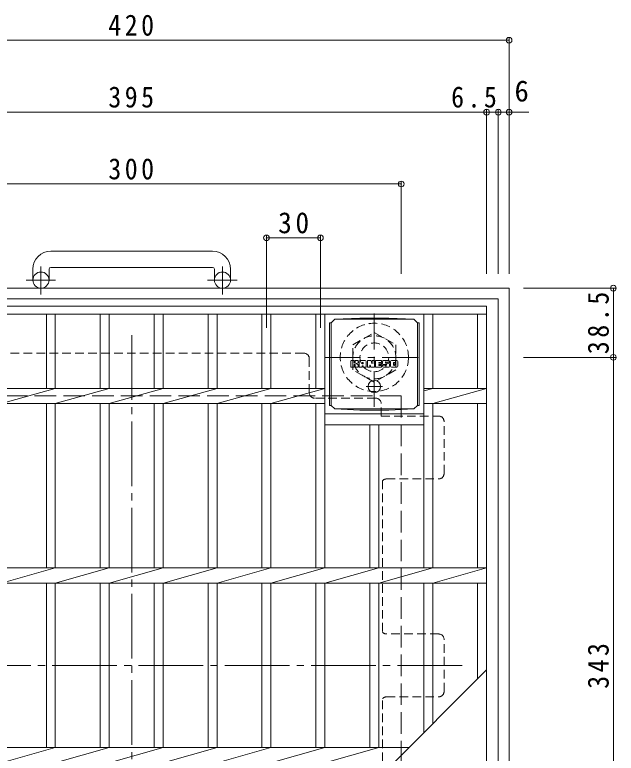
# Model space of a CAD drawing. Units: millimetres at full size, sheet at 1:4. Extents: x -1070 to 1083, y -788 to 718.
# Drawn here: x -575.1 to -240.4, y 306.6 to 717.7 of the extents above; entities that cross this region are included whole.
import ezdxf
from ezdxf.enums import TextEntityAlignment as Align

# ---------------------------------------------------------------- set-up
doc = ezdxf.new("R2010")
doc.units = ezdxf.units.MM
doc.header["$LTSCALE"] = 4
doc.header["$PDMODE"] = 32
doc.header["$PDSIZE"] = 3.2
for name, pattern in [('CHAIN1', [8, 5, -1, 1, -1]), ('CHAIN2', [12, 9, -1, 1, -1]), ('DASHED1', [1.8, 1.2, -0.6]), ('DASHED3', [4, 3, -1])]:
    doc.linetypes.add(name, pattern=pattern)
for name, color, linetype, lineweight in [('4-1', 3, 'Continuous', 9), ('4-2', 3, 'Continuous', 9), ('4-4', 7, 'Continuous', 9), ('4-7', 2, 'Continuous', 9), ('4-9', 2, 'Continuous', 9), ('4-F', 7, 'Continuous', 9)]:
    doc.layers.add(name, color=color, linetype=linetype, lineweight=lineweight)
doc.styles.add('ＭＳ ゴシック', font='')
doc.styles.get('ＭＳ ゴシック').set_extended_font_data('MS Gothic')

msp = doc.modelspace()

# ---------------------------------------------------------------- linework, layer by layer
at = {"layer": '4-1', "color": 2}
for p, q in [((-465, 586.097), (-555, 586.097)), ((-565, 576.098), (-565, 569.997)), ((-556, 576.098), (-556, 569.997)), ((-555, 577.097), (-465, 577.097)), ((-464, 576.098), (-464, 569.997)), ((-455, 576.098), (-455, 569.997)), ((-720, 565.498), (-300, 565.498)), ((-300, 565.498), (-300, 145.498)), ((-714, 559.498), (-306, 559.498)), ((-306, 559.498), (-306, 151.498))]:
    msp.add_line(p, q, dxfattribs=at)
at = {"layer": '4-1', "color": 2, "linetype": 'CHAIN1'}
for p, q in [((-560.5, 561.89), (-560.5, 577.487)), ((-459.5, 561.89), (-459.5, 577.487)), ((-552.337, 569.997), (-568.744, 569.997)), ((-451.337, 569.997), (-467.744, 569.997)), ((-375, 499.361), (-375, 554.635)), ((-402.636, 526.998), (-347.363, 526.998))]:
    msp.add_line(p, q, dxfattribs=at)
at = {"layer": '4-1', "color": 2, "linetype": 'DASHED3'}
for p, q in [((-660, 505.498), (-359.999, 505.498)), ((-359.999, 505.498), (-359.999, 205.497))]:
    msp.add_line(p, q, dxfattribs=at)
at = {"layer": '4-1', "color": 2, "linetype": 'DASHED1'}
msp.add_lwpolyline([(-362.999, 533.926), (-362.999, 520.069), (-375, 513.141), (-386.999, 520.069), (-386.999, 533.926), (-375, 540.854)], close=True, dxfattribs=at)
at = {"layer": '4-1', "color": 2}
for centre in [(-560.5, 569.997), (-459.5, 569.997)]:
    msp.add_circle(centre, 4.5, dxfattribs=at)
at = {"layer": '4-1', "color": 2, "linetype": 'DASHED1'}
for radius in [19, 12, 8]:
    msp.add_circle((-375, 526.998), radius, dxfattribs=at)
at = {"layer": '4-1', "color": 2}
for centre, radius, start, end in [((-555, 576.098), 10, 90, 180), ((-465, 576.098), 10, 0, 90), ((-555, 576.098), 1, 90, 180), ((-465, 576.098), 1, 0, 90)]:
    msp.add_arc(centre, radius, start, end, dxfattribs=at)
at = {"layer": '4-2'}
for p, q in [((-707.5, 555.498), (-312.5, 555.498)), ((-312.5, 155.498), (-312.5, 555.498)), ((-707.5, 550.998), (-312.5, 550.998)), ((-557.5, 550.998), (-557.5, 509.738)), ((-552.499, 550.998), (-552.499, 509.738)), ((-527.499, 550.998), (-527.499, 509.738)), ((-522.5, 550.998), (-522.5, 509.738)), ((-497.499, 550.998), (-497.499, 509.738)), ((-492.5, 550.998), (-492.5, 509.738)), ((-467.5, 550.998), (-467.5, 509.738)), ((-462.5, 550.998), (-462.5, 509.738)), ((-437.5, 550.998), (-437.5, 509.738)), ((-432.5, 550.998), (-432.5, 509.738)), ((-407.499, 550.998), (-407.499, 509.738)), ((-402.5, 550.998), (-402.5, 409.738)), ((-347.5, 550.998), (-347.5, 409.738)), ((-342.5, 550.998), (-342.5, 509.738)), ((-317.5, 550.998), (-317.5, 509.738)), ((-617.5, 509.738), (-402.5, 509.738)), ((-552.499, 509.738), (-582.5, 501.258)), ((-522.5, 509.738), (-552.499, 501.258)), ((-492.5, 509.738), (-522.5, 501.258)), ((-462.499, 509.738), (-492.5, 501.258)), ((-432.5, 509.738), (-462.5, 501.258)), ((-402.5, 509.738), (-432.5, 501.258)), ((-342.5, 509.738), (-347.5, 508.324)), ((-347.5, 509.738), (-312.5, 509.738)), ((-312.5, 509.738), (-342.5, 501.258)), ((-617.5, 501.258), (-402.5, 501.258)), ((-557.5, 501.258), (-557.5, 409.738)), ((-552.499, 501.258), (-552.499, 409.738)), ((-527.499, 501.258), (-527.499, 409.738)), ((-522.5, 501.258), (-522.5, 409.738)), ((-497.499, 501.258), (-497.499, 409.738)), ((-492.5, 501.258), (-492.5, 409.738)), ((-467.5, 501.258), (-467.5, 409.738)), ((-462.5, 501.258), (-462.5, 409.738)), ((-437.5, 501.258), (-437.5, 409.738)), ((-432.5, 501.258), (-432.5, 409.738)), ((-407.499, 501.258), (-407.499, 409.738)), ((-347.5, 501.258), (-312.5, 501.258)), ((-342.5, 501.258), (-342.5, 409.738)), ((-317.5, 501.258), (-317.5, 409.738)), ((-347.5, 495.498), (-402.5, 495.498)), ((-347.5, 489.498), (-402.5, 489.498)), ((-377.5, 489.498), (-377.5, 409.738)), ((-372.499, 489.498), (-372.499, 409.738)), ((-707.5, 409.738), (-312.5, 409.738)), ((-552.499, 409.738), (-582.5, 401.257)), ((-522.5, 409.738), (-552.499, 401.257)), ((-492.5, 409.738), (-522.5, 401.257)), ((-462.499, 409.738), (-492.5, 401.257)), ((-432.5, 409.738), (-462.5, 401.257)), ((-402.5, 409.738), (-432.5, 401.257)), ((-372.499, 409.738), (-402.5, 401.257)), ((-342.5, 409.738), (-372.499, 401.257)), ((-312.5, 409.738), (-342.5, 401.257)), ((-707.5, 401.257), (-312.5, 401.257)), ((-557.5, 401.257), (-557.5, 309.738)), ((-552.499, 401.257), (-552.499, 309.738)), ((-527.499, 401.257), (-527.499, 309.738)), ((-522.5, 401.257), (-522.5, 309.738)), ((-497.499, 401.257), (-497.499, 309.738)), ((-492.5, 401.257), (-492.5, 309.738)), ((-467.5, 401.257), (-467.5, 309.738)), ((-462.5, 401.257), (-462.5, 309.738)), ((-437.5, 401.257), (-437.5, 309.738)), ((-432.5, 401.257), (-432.5, 309.738)), ((-407.499, 401.257), (-407.499, 309.738)), ((-402.5, 401.257), (-402.5, 309.738)), ((-377.5, 401.257), (-377.5, 309.738)), ((-372.499, 401.257), (-372.499, 309.738)), ((-347.5, 401.257), (-347.5, 317.998)), ((-342.5, 401.257), (-342.5, 322.997)), ((-317.5, 401.257), (-317.5, 347.998)), ((-510, 155.498), (-312.5, 352.997)), ((-707.5, 309.738), (-355.76, 309.738)), ((-552.499, 309.738), (-582.5, 301.257)), ((-522.5, 309.738), (-552.499, 301.257)), ((-492.5, 309.738), (-522.5, 301.257)), ((-462.499, 309.738), (-492.5, 301.257)), ((-432.5, 309.738), (-462.5, 301.257)), ((-402.5, 309.738), (-432.5, 301.257)), ((-372.499, 309.738), (-402.5, 301.257))]:
    msp.add_line(p, q, dxfattribs=at)
at = {"layer": '4-4'}
for p, q in [((-720, 703.498), (-300, 703.498)), ((-300, 704.698), (-300, 573.498)), ((-707.5, 663.498), (-312.5, 663.498)), ((-312.5, 664.698), (-312.5, 573.498)), ((-312.5, 663.498), (-306, 663.498)), ((-306, 664.698), (-306, 573.498)), ((-306, 663.498), (-300, 663.498)), ((-300, 663.498), (-289, 663.498)), ((-660, 623.498), (-359.999, 623.498)), ((-359.999, 624.698), (-359.999, 573.498)), ((-435, 594.698), (-435, 543.498)), ((-435, 593.498), (-404.999, 593.498)), ((-404.999, 594.698), (-404.999, 543.498)), ((-240.8, 565.498), (-292, 565.498)), ((-242, 565.498), (-242, 526.998)), ((-240.8, 526.998), (-292, 526.998)), ((-242, 526.998), (-242, 183.997))]:
    msp.add_line(p, q, dxfattribs=at)
for p in [(-300, 703.498), (-312.5, 663.498), (-306, 663.498), (-300, 663.498), (-359.999, 623.498), (-435, 593.498), (-404.999, 593.498), (-242, 565.498), (-242, 526.998)]:
    msp.add_point(p, dxfattribs=at)
at = {"layer": '4-7', "linetype": 'CHAIN2'}
for p, q in [((-510, 539.301), (-510, 171.694)), ((-326.196, 355.498), (-693.803, 355.498))]:
    msp.add_line(p, q, dxfattribs=at)
at = {"layer": '4-7', "linetype": 'DASHED1'}
for p, q in [((-414.201, 529.301), (-605.799, 529.301)), ((-411.201, 507.301), (-411.201, 526.301)), ((-374.2, 504.301), (-408.201, 504.301)), ((-371.2, 494.301), (-371.2, 501.301)), ((-371.2, 494.301), (-339.196, 494.301)), ((-336.196, 462.3), (-336.196, 491.301)), ((-370.4, 458.345), (-370.4, 373.959)), ((-368.2, 459.3), (-339.196, 459.3)), ((-339.196, 372.998), (-368.2, 372.998)), ((-336.196, 340.997), (-336.196, 369.998)), ((-368.2, 337.997), (-339.196, 337.997)), ((-370.4, 295.098), (-370.4, 337.037))]:
    msp.add_line(p, q, dxfattribs=at)
for centre, start, end in [((-414.201, 526.301), 0, 90), ((-408.201, 507.301), 180, 270), ((-374.2, 501.301), 0, 90), ((-339.196, 491.301), 0, 90), ((-339.196, 462.3), 270, 0), ((-368.2, 456.3), 90, 137.16657), ((-368.2, 375.998), 222.83343, 270), ((-339.196, 369.998), 0, 90), ((-368.2, 334.997), 90, 137.16657), ((-339.196, 340.997), 270, 0)]:
    msp.add_arc(centre, 3, start, end, dxfattribs=at)
at = {"layer": '4-9'}
for p, q in [((-399, 546.248), (-397, 548.248)), ((-383.109, 548.88), (-397, 548.248)), ((-397, 548.248), (-353, 548.248)), ((-383.109, 548.88), (-366.89, 548.88)), ((-366.89, 548.88), (-353, 548.248)), ((-351, 546.248), (-353, 548.248)), ((-399.881, 546.248), (-399, 546.248)), ((-399.881, 546.248), (-399.881, 500.248)), ((-399, 500.248), (-399, 546.248)), ((-350.119, 546.248), (-351, 546.248)), ((-351, 500.248), (-351, 546.248)), ((-350.119, 546.248), (-350.119, 500.248)), ((-399.881, 500.248), (-399, 500.248)), ((-399, 500.248), (-397, 498.248)), ((-383.109, 497.615), (-397, 498.248)), ((-397, 498.248), (-353, 498.248)), ((-383.109, 497.615), (-366.89, 497.615)), ((-366.89, 497.615), (-353, 498.248)), ((-351, 500.248), (-353, 498.248)), ((-350.119, 500.248), (-351, 500.248))]:
    msp.add_line(p, q, dxfattribs=at)
at = {"layer": '4-9', "linetype": 'CHAIN1'}
for p, q in [((-375, 514.436), (-375, 507.06)), ((-370.502, 510.748), (-379.497, 510.748))]:
    msp.add_line(p, q, dxfattribs=at)
at = {"layer": '4-9'}
msp.add_circle((-375, 510.748), 3.5, dxfattribs=at)
at = {"layer": '4-F'}
for p, q in [((-388.011, 521.663), (-388.011, 525.017)), ((-386.329, 525.174), (-387.854, 525.174)), ((-386.171, 525.017), (-386.171, 524.092)), ((-386.171, 521.663), (-386.171, 522.748)), ((-385.674, 521.663), (-385.674, 522.748)), ((-385.669, 525.017), (-385.669, 524.092)), ((-384.164, 525.174), (-385.512, 525.174)), ((-384.007, 525.017), (-384.007, 524.235)), ((-384.004, 521.663), (-384.004, 522.593)), ((-383.342, 521.663), (-383.342, 524.65)), ((-380.027, 525.174), (-382.818, 525.174)), ((-381.678, 523.379), (-381.678, 523.921)), ((-381.678, 521.663), (-381.678, 522.082)), ((-381.22, 523.327), (-381.625, 523.327)), ((-381.167, 523.379), (-381.167, 523.921)), ((-381.167, 521.663), (-381.167, 522.082)), ((-379.503, 521.663), (-379.503, 524.65)), ((-378.83, 525.017), (-378.83, 521.663)), ((-378.672, 525.174), (-376.969, 525.174)), ((-377.514, 521.663), (-377.514, 522.572)), ((-377.025, 521.618), (-377.316, 522.601)), ((-376.819, 525.065), (-376.34, 523.571)), ((-376.179, 525.017), (-376.179, 523.596)), ((-376.022, 525.174), (-375.002, 525.174)), ((-374.845, 525.017), (-374.845, 521.663)), ((-374.336, 521.663), (-374.336, 525.017)), ((-374.179, 525.174), (-371.158, 525.174)), ((-371.158, 522.937), (-372.28, 522.937)), ((-371.171, 522.508), (-372.28, 522.508)), ((-371.158, 524.182), (-372.275, 524.182)), ((-371.158, 523.743), (-372.275, 523.743)), ((-371.013, 521.663), (-371.013, 522.351)), ((-371.001, 524.339), (-371.001, 525.017)), ((-371.001, 523.094), (-371.001, 523.585)), ((-370.497, 522.518), (-370.497, 522.03)), ((-370.339, 522.675), (-368.986, 522.675)), ((-367.016, 525.174), (-370.068, 525.174)), ((-368.487, 523.005), (-370.068, 523.005)), ((-368.838, 523.831), (-368.838, 524.244)), ((-368.829, 522.518), (-368.829, 522.407)), ((-368.681, 523.674), (-366.921, 523.674)), ((-368.329, 522.848), (-368.329, 522.407)), ((-368.321, 524.152), (-368.321, 524.244)), ((-368.163, 523.995), (-366.492, 523.995)), ((-366.492, 524.65), (-366.492, 523.995)), ((-365.984, 522.03), (-365.984, 524.65)), ((-362.512, 525.174), (-365.46, 525.174)), ((-364.307, 522.827), (-364.307, 523.852)), ((-363.665, 522.827), (-363.665, 523.852)), ((-361.988, 524.65), (-361.988, 522.03)), ((-387.854, 521.506), (-386.329, 521.506)), ((-385.517, 521.506), (-384.162, 521.506)), ((-381.835, 521.506), (-383.185, 521.506)), ((-381.01, 521.506), (-379.661, 521.506)), ((-377.671, 521.506), (-378.672, 521.506)), ((-375.002, 521.506), (-376.874, 521.506)), ((-374.179, 521.506), (-371.171, 521.506)), ((-366.921, 521.506), (-369.973, 521.506)), ((-362.512, 521.506), (-365.46, 521.506))]:
    msp.add_line(p, q, dxfattribs=at)
for centre, radius, start, end in [((-387.854, 525.017), 0.157, 90, 180), ((-386.329, 525.017), 0.157, 0, 90), ((-385.923, 522.748), 0.249, 0, 180), ((-385.92, 524.092), 0.251, 180, 0), ((-385.512, 525.017), 0.157, 90, 180), ((-385.086, 523.418), 0.0878, 97.33171, 266.57183), ((-385.386, 525.752), 2.265, 277.33171, 299.42073), ((-385.189, 521.693), 1.641, 53.71985, 86.57183), ((-384.531, 524.235), 0.524, 299.42073, 0), ((-384.528, 522.593), 0.524, 0, 53.71985), ((-384.164, 525.017), 0.157, 0, 90), ((-382.818, 524.65), 0.524, 90, 180), ((-381.423, 523.921), 0.255, 0, 180), ((-381.423, 522.082), 0.255, 0, 180), ((-381.625, 523.379), 0.0524, 180, 270), ((-381.22, 523.379), 0.0524, 270, 0), ((-380.027, 524.65), 0.524, 0, 90), ((-378.672, 525.017), 0.157, 90, 180), ((-377.413, 522.572), 0.101, 16.48875, 180), ((-376.969, 525.017), 0.157, 17.75635, 90), ((-376.262, 523.596), 0.0827, 197.75635, 0), ((-376.022, 525.017), 0.157, 90, 180), ((-375.002, 525.017), 0.157, 0, 90), ((-374.179, 525.017), 0.157, 90, 180), ((-372.275, 523.962), 0.22, 90, 270), ((-372.28, 522.723), 0.214, 90, 270), ((-371.171, 522.351), 0.157, 0, 90), ((-371.158, 525.017), 0.157, 0, 90), ((-371.158, 524.339), 0.157, 270, 0), ((-371.158, 523.585), 0.157, 0, 90), ((-371.158, 523.094), 0.157, 270, 0), ((-368.121, 524.089), 2.376, 157.10112, 202.89888), ((-370.339, 522.518), 0.157, 90, 180), ((-370.068, 524.912), 0.262, 90, 157.10112), ((-370.068, 523.267), 0.262, 202.89888, 270), ((-368.986, 522.518), 0.157, 0, 90), ((-368.579, 524.244), 0.259, 0, 180), ((-368.681, 523.831), 0.157, 180, 270), ((-368.579, 522.407), 0.25, 180, 0), ((-368.487, 522.848), 0.157, 0, 90), ((-368.163, 524.152), 0.157, 180, 270), ((-367.016, 524.65), 0.524, 0, 90), ((-366.921, 523.412), 0.262, 22.90802, 90), ((-368.866, 522.59), 2.374, 337.09198, 22.90802), ((-365.46, 524.65), 0.524, 90, 180), ((-363.986, 523.852), 0.321, 0, 180), ((-363.986, 522.827), 0.321, 180, 0), ((-362.512, 524.65), 0.524, 0, 90), ((-387.854, 521.663), 0.157, 180, 270), ((-386.329, 521.663), 0.157, 270, 0), ((-385.517, 521.663), 0.157, 180, 270), ((-384.162, 521.663), 0.157, 270, 0), ((-383.185, 521.663), 0.157, 180, 270), ((-381.835, 521.663), 0.157, 270, 0), ((-381.01, 521.663), 0.157, 180, 270), ((-379.661, 521.663), 0.157, 270, 0), ((-378.672, 521.663), 0.157, 180, 270), ((-377.671, 521.663), 0.157, 270, 0), ((-376.874, 521.663), 0.157, 196.48875, 270), ((-375.002, 521.663), 0.157, 270, 0), ((-374.179, 521.663), 0.157, 180, 270), ((-371.171, 521.663), 0.157, 270, 0), ((-369.973, 522.03), 0.524, 180, 270), ((-366.921, 521.768), 0.262, 270, 337.09198), ((-365.46, 522.03), 0.524, 180, 270), ((-362.512, 522.03), 0.524, 270, 0)]:
    msp.add_arc(centre, radius, start, end, dxfattribs=at)

# ---------------------------------------------------------------- texts
at = {"layer": '4-4', "color": 2, "style": 'ＭＳ ゴシック'}
msp.add_text('6', height=11.73, dxfattribs=at).set_placement((-297, 665.898), align=Align.BOTTOM_LEFT)
at = {"layer": '4-4', "color": 2, "char_height": 11.73, "attachment_point": 7, "style": 'ＭＳ ゴシック'}
for s, insert in [('\\T1.27;\\W0.9;420', (-523, 705.898)), ('\\T1.27;\\W0.9;395', (-523, 665.898)), ('\\T1.27;\\W0.9;6.5', (-332.25, 665.898)), ('\\T1.27;\\W0.9;300', (-522.999, 625.898)), ('\\T1.27;\\W0.95;30', (-428.5, 595.898))]:
    msp.add_mtext(s, dxfattribs=dict(at, insert=insert))
at = {"layer": '4-4', "color": 2, "char_height": 11.73, "attachment_point": 7, "rotation": 90, "style": 'ＭＳ ゴシック'}
for s, insert in [('\\T1.28;\\W0.9;38.5', (-244.4, 528.748)), ('\\T1.27;\\W0.9;343', (-244.4, 342.497))]:
    msp.add_mtext(s, dxfattribs=dict(at, insert=insert))

doc.saveas('drawing.dxf')
